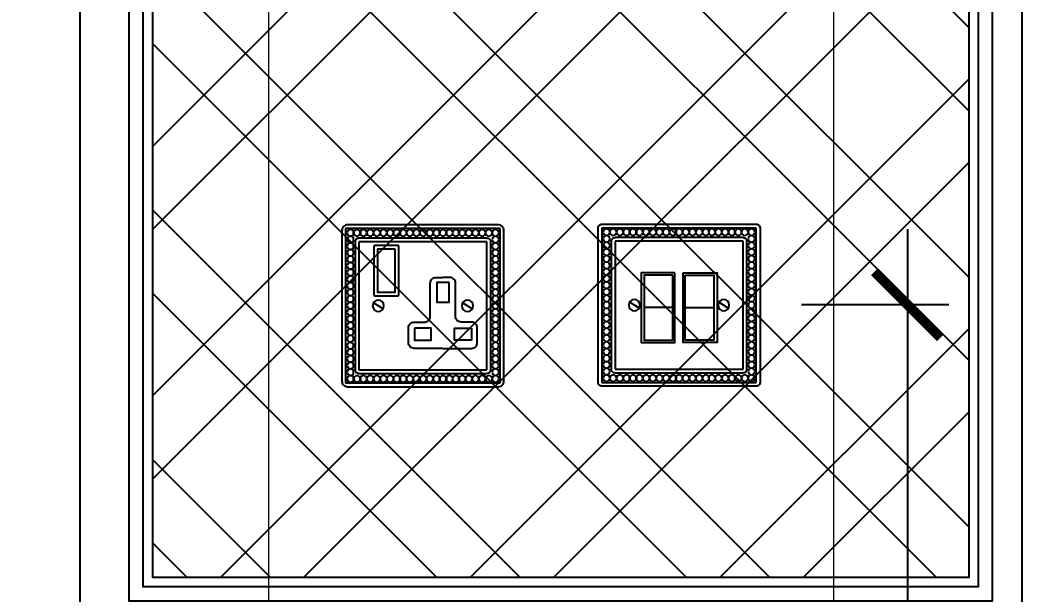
# Model space of a CAD drawing. Header units: inches. Extents: x -20583 to 399182, y -24453 to 525552.
# Drawn here: x 9069 to 9599, y 19158 to 19463 of the extents above; entities that cross this region are included whole.
import ezdxf

# ---------------------------------------------------------------- set-up
doc = ezdxf.new("R2010")
doc.units = ezdxf.units.IN
doc.header["$LTSCALE"] = 1000
doc.header["$MEASUREMENT"] = 0
doc.set_wipeout_variables(frame=1)
doc.header["$PDMODE"] = 35
for name, color, linetype in [('8', 8, 'Continuous'), ('A-DIM', 9, 'Continuous'), ('Layer1', 1, 'Continuous'), ('Layer7', 8, 'Continuous')]:
    doc.layers.add(name, color=color, linetype=linetype)
doc.layers.add('A-GLAZ', color=134, linetype='Continuous', lineweight=18)
doc.layers.add('Wood treillis', color=111, linetype='Continuous', lineweight=0)
doc.styles.add('ST9', font='romans.shx', dxfattribs={"width": 0.8})
doc.dimstyles.new('DIM-20', dxfattribs={"dimscale": 1000, "dimtxt": 0.044, "dimasz": 0.035, "dimexe": 0.022, "dimexo": 0.022, "dimgap": 0.022, "dimtad": 1, "dimdec": 0, "dimzin": 0, "dimdsep": 46, "dimtxsty": 'ST9', "dimblk1": 'ARCHTICK', "dimblk2": 'ARCHTICK', "dimsah": 1, "dimcen": 0.088, "dimdle": 0.04, "dimclrd": 256, "dimclre": 256, "dimclrt": 3, "dimadec": 0, "dimazin": 0, "dimtfac": 1, "dimtdec": 0, "dimtix": 1, "dimtofl": 0, "dimtmove": 1, "dimatfit": 3, "dimldrblk": 'CLOSED', "dimfxl": 1, "dimtolj": 1, "dimtzin": 0, "dimarcsym": 0})

# ---------------------------------------------------------------- blocks, each defined once
blk = doc.blocks.new('tel & internet')
blk.add_wipeout([(-11699, -81703.21), (-11617, -81703.21), (-11615.58, -81703.8), (-11615, -81705.21), (-11615, -81787.21), (-11615.58, -81788.63), (-11617, -81789.21), (-11699, -81789.21), (-11700.41, -81788.63), (-11701, -81787.21), (-11701, -81705.21), (-11700.41, -81703.8)])
at = {"layer": 'Layer7', "color": 1}
for p, q in [((-11699, -81705.21), (-11617, -81705.21)), ((-11699, -81787.21), (-11699, -81705.21)), ((-11617, -81705.21), (-11617, -81787.21)), ((-11694, -81780.21), (-11694, -81712.21)), ((-11692, -81710.21), (-11624, -81710.21)), ((-11692, -81712.21), (-11624, -81712.21)), ((-11692, -81780.21), (-11692, -81712.21)), ((-11624, -81712.21), (-11624, -81780.21)), ((-11622, -81712.21), (-11622, -81780.21)), ((-11684.16, -81747.83), (-11679.11, -81744.6)), ((-11636.89, -81747.83), (-11631.83, -81744.6)), ((-11661.31, -81747.52), (-11676.51, -81747.52)), ((-11654.68, -81747.52), (-11639.48, -81747.52)), ((-11624, -81780.21), (-11692, -81780.21)), ((-11624, -81782.21), (-11692, -81782.21)), ((-11617, -81787.21), (-11699, -81787.21))]:
    blk.add_line(p, q, dxfattribs=at)
blk.add_lwpolyline([(-11699, -81789.21), (-11617, -81789.21, 0.414214), (-11615, -81787.21), (-11615, -81705.21, 0.414214), (-11617, -81703.21), (-11699, -81703.21, 0.414214), (-11701, -81705.21), (-11701, -81787.21, 0.414214)], format="xyb", close=True, dxfattribs=at)
for points in [[(-11660.16, -81729.03), (-11678.16, -81729.03), (-11678.16, -81766.03), (-11660.16, -81766.03), (-11660.16, -81729.03)], [(-11655.83, -81729.03), (-11637.83, -81729.03), (-11637.83, -81766.03), (-11655.83, -81766.03), (-11655.83, -81729.03)]]:
    blk.add_lwpolyline(points, dxfattribs=at)
for points in [[(-11661.31, -81730.32), (-11676.51, -81730.32), (-11676.51, -81764.73), (-11661.31, -81764.73)], [(-11654.68, -81730.32), (-11639.48, -81730.32), (-11639.48, -81764.73), (-11654.68, -81764.73)]]:
    blk.add_lwpolyline(points, close=True, dxfattribs=at)
for centre, radius in [((-11696.5, -81707.46), 1.74), ((-11692.98, -81707.46), 1.74), ((-11689.47, -81707.46), 1.74), ((-11685.96, -81707.46), 1.74), ((-11682.44, -81707.46), 1.74), ((-11678.93, -81707.46), 1.74), ((-11675.42, -81707.46), 1.74), ((-11672.19, -81707.46), 1.74), ((-11668.68, -81707.46), 1.74), ((-11665.16, -81707.46), 1.74), ((-11661.65, -81707.46), 1.74), ((-11658.14, -81707.46), 1.74), ((-11654.62, -81707.46), 1.74), ((-11651.11, -81707.46), 1.74), ((-11647.6, -81707.46), 1.74), ((-11644.09, -81707.46), 1.74), ((-11640.57, -81707.46), 1.74), ((-11637.06, -81707.46), 1.74), ((-11633.55, -81707.46), 1.74), ((-11630.03, -81707.46), 1.74), ((-11626.52, -81707.46), 1.74), ((-11623.01, -81707.46), 1.74), ((-11619.5, -81707.46), 1.74), ((-11696.5, -81710.98), 1.74), ((-11696.5, -81714.49), 1.74), ((-11619.5, -81710.98), 1.74), ((-11619.5, -81714.49), 1.74), ((-11696.5, -81718), 1.74), ((-11619.5, -81718), 1.74), ((-11696.5, -81721.51), 1.74), ((-11696.5, -81725.03), 1.74), ((-11619.5, -81721.51), 1.74), ((-11619.5, -81725.03), 1.74), ((-11696.5, -81728.54), 1.74), ((-11619.5, -81728.54), 1.74), ((-11696.5, -81732.05), 1.74), ((-11696.5, -81735.57), 1.74), ((-11619.5, -81732.05), 1.74), ((-11619.5, -81735.57), 1.74), ((-11696.5, -81739.08), 1.74), ((-11619.5, -81739.08), 1.74), ((-11696.5, -81742.59), 1.74), ((-11696.5, -81746.1), 1.74), ((-11681.69, -81746.21), 3), ((-11634.3, -81746.21), 3), ((-11619.5, -81742.59), 1.74), ((-11619.5, -81746.1), 1.74), ((-11696.5, -81749.62), 1.74), ((-11619.5, -81749.62), 1.74), ((-11696.5, -81753.13), 1.74), ((-11696.5, -81756.64), 1.74), ((-11696.5, -81756.64), 1.74), ((-11619.5, -81753.13), 1.74), ((-11619.5, -81756.64), 1.74), ((-11696.5, -81760.16), 1.74), ((-11619.5, -81760.16), 1.74), ((-11696.5, -81763.67), 1.74), ((-11696.5, -81767.4), 1.74), ((-11619.5, -81763.67), 1.74), ((-11619.5, -81767.4), 1.74), ((-11696.5, -81770.91), 1.74), ((-11619.5, -81770.91), 1.74), ((-11696.5, -81774.43), 1.74), ((-11696.5, -81777.94), 1.74), ((-11619.5, -81774.43), 1.74), ((-11619.5, -81777.94), 1.74), ((-11696.5, -81781.45), 1.74), ((-11619.5, -81781.45), 1.74), ((-11696.5, -81784.96), 1.74), ((-11692.98, -81784.96), 1.74), ((-11689.47, -81784.96), 1.74), ((-11685.96, -81784.96), 1.74), ((-11682.44, -81784.96), 1.74), ((-11678.93, -81784.96), 1.74), ((-11675.42, -81784.96), 1.74), ((-11672.19, -81784.96), 1.74), ((-11668.68, -81784.96), 1.74), ((-11665.16, -81784.96), 1.74), ((-11661.65, -81784.96), 1.74), ((-11658.14, -81784.96), 1.74), ((-11654.62, -81784.96), 1.74), ((-11651.11, -81784.96), 1.74), ((-11647.6, -81784.96), 1.74), ((-11644.09, -81784.96), 1.74), ((-11640.57, -81784.96), 1.74), ((-11637.06, -81784.96), 1.74), ((-11633.55, -81784.96), 1.74), ((-11630.03, -81784.96), 1.74), ((-11626.52, -81784.96), 1.74), ((-11623.01, -81784.96), 1.74), ((-11619.5, -81784.96), 1.74)]:
    blk.add_circle(centre, radius, dxfattribs=at)
for centre, start, end in [((-11692, -81712.21), 90, 180), ((-11624, -81712.21), 0, 90), ((-11692, -81780.21), 180, 270), ((-11624, -81780.21), 270, 0)]:
    blk.add_arc(centre, 2, start, end, dxfattribs=at)
blk = doc.blocks.new('Wandsworth single socket')
at = {"layer": 'Layer7', "color": 1}
for p, q in [((4536.3, 1750.36), (4618.3, 1750.36)), ((4536.3, 1668.36), (4536.3, 1750.36)), ((4618.3, 1750.36), (4618.3, 1668.36)), ((4543.3, 1745.36), (4611.3, 1745.36)), ((4541.3, 1675.36), (4541.3, 1743.36)), ((4543.3, 1743.36), (4611.3, 1743.36)), ((4543.3, 1675.36), (4543.3, 1743.36)), ((4611.3, 1743.36), (4611.3, 1675.36)), ((4613.3, 1743.36), (4613.3, 1675.36)), ((4551.13, 1707.74), (4556.19, 1710.98)), ((4598.4, 1707.74), (4603.46, 1710.98)), ((4611.3, 1675.36), (4543.3, 1675.36)), ((4611.3, 1673.36), (4543.3, 1673.36)), ((4618.3, 1668.36), (4536.3, 1668.36))]:
    blk.add_line(p, q, dxfattribs=at)
for points in [[(4537.3, 1752.36), (4617.3, 1752.36, -0.414214), (4620.3, 1749.36), (4620.3, 1669.36, -0.414214), (4617.3, 1666.36), (4537.3, 1666.36, -0.414214), (4534.3, 1669.36), (4534.3, 1749.36, -0.414214)], [(4591, 1741.42), (4602.43, 1741.42, -0.414214), (4603.43, 1740.42), (4603.43, 1715.61, -0.414214), (4602.43, 1714.61), (4591, 1714.61, -0.414214), (4590, 1715.61), (4590, 1740.42, -0.414214)]]:
    blk.add_lwpolyline(points, format="xyb", close=True, dxfattribs=at)
for points in [[(4592, 1739.42), (4601.43, 1739.42), (4601.43, 1716.61), (4592, 1716.61)], [(4563.39, 1721.68), (4569.93, 1721.68), (4569.93, 1711.23), (4563.39, 1711.23)], [(4551.56, 1697.56), (4551.56, 1691.02), (4560.43, 1691.02), (4560.43, 1697.56)], [(4581.77, 1697.56), (4581.77, 1691.02), (4572.9, 1691.02), (4572.9, 1697.56)]]:
    blk.add_lwpolyline(points, close=True, dxfattribs=at)
for points in [[(4566.66, 1686.74), (4551.42, 1686.74, -0.414214), (4548.42, 1689.74), (4548.42, 1697.71, -0.414214), (4551.42, 1700.71), (4556.98, 1700.71, 0.414214), (4559.98, 1703.71), (4559.98, 1721.43, -0.414214), (4562.98, 1724.43), (4566.66, 1724.43)], [(4566.66, 1686.74), (4581.91, 1686.74, 0.414214), (4584.91, 1689.74), (4584.91, 1697.71, 0.414214), (4581.91, 1700.71), (4576.35, 1700.71, -0.414214), (4573.35, 1703.71), (4573.35, 1721.43, 0.414214), (4570.35, 1724.43), (4566.66, 1724.43)]]:
    blk.add_lwpolyline(points, format="xyb", dxfattribs=at)
for centre, radius in [((4538.8, 1748.11), 1.74), ((4542.31, 1748.11), 1.74), ((4545.82, 1748.11), 1.74), ((4549.33, 1748.11), 1.74), ((4552.85, 1748.11), 1.74), ((4556.36, 1748.11), 1.74), ((4559.87, 1748.11), 1.74), ((4563.1, 1748.11), 1.74), ((4566.62, 1748.11), 1.74), ((4570.13, 1748.11), 1.74), ((4573.64, 1748.11), 1.74), ((4577.15, 1748.11), 1.74), ((4580.67, 1748.11), 1.74), ((4584.18, 1748.11), 1.74), ((4587.69, 1748.11), 1.74), ((4591.21, 1748.11), 1.74), ((4594.72, 1748.11), 1.74), ((4598.23, 1748.11), 1.74), ((4601.74, 1748.11), 1.74), ((4605.26, 1748.11), 1.74), ((4608.77, 1748.11), 1.74), ((4612.28, 1748.11), 1.74), ((4615.8, 1748.11), 1.74), ((4538.8, 1744.6), 1.74), ((4615.8, 1744.6), 1.74), ((4538.8, 1741.09), 1.74), ((4538.8, 1737.57), 1.74), ((4615.8, 1741.09), 1.74), ((4615.8, 1737.57), 1.74), ((4538.8, 1734.06), 1.74), ((4615.8, 1734.06), 1.74), ((4538.8, 1730.55), 1.74), ((4538.8, 1727.04), 1.74), ((4615.8, 1730.55), 1.74), ((4615.8, 1727.04), 1.74), ((4538.8, 1723.52), 1.74), ((4615.8, 1723.52), 1.74), ((4538.8, 1720.01), 1.74), ((4538.8, 1716.5), 1.74), ((4615.8, 1720.01), 1.74), ((4615.8, 1716.5), 1.74), ((4538.8, 1712.98), 1.74), ((4553.6, 1709.36), 3), ((4600.99, 1709.36), 3), ((4615.8, 1712.98), 1.74), ((4538.8, 1709.47), 1.74), ((4538.8, 1705.96), 1.74), ((4615.8, 1709.47), 1.74), ((4615.8, 1705.96), 1.74), ((4538.8, 1702.45), 1.74), ((4615.8, 1702.45), 1.74), ((4538.8, 1698.93), 1.74), ((4538.8, 1698.93), 1.74), ((4538.8, 1695.42), 1.74), ((4615.8, 1698.93), 1.74), ((4615.8, 1695.42), 1.74), ((4538.8, 1691.91), 1.74), ((4615.8, 1691.91), 1.74), ((4538.8, 1688.18), 1.74), ((4538.8, 1684.66), 1.74), ((4615.8, 1688.18), 1.74), ((4615.8, 1684.66), 1.74), ((4538.8, 1681.15), 1.74), ((4615.8, 1681.15), 1.74), ((4538.8, 1677.64), 1.74), ((4538.8, 1674.13), 1.74), ((4615.8, 1677.64), 1.74), ((4615.8, 1674.13), 1.74), ((4538.8, 1670.61), 1.74), ((4542.31, 1670.61), 1.74), ((4545.82, 1670.61), 1.74), ((4549.33, 1670.61), 1.74), ((4552.85, 1670.61), 1.74), ((4556.36, 1670.61), 1.74), ((4559.87, 1670.61), 1.74), ((4563.1, 1670.61), 1.74), ((4566.62, 1670.61), 1.74), ((4570.13, 1670.61), 1.74), ((4573.64, 1670.61), 1.74), ((4577.15, 1670.61), 1.74), ((4580.67, 1670.61), 1.74), ((4584.18, 1670.61), 1.74), ((4587.69, 1670.61), 1.74), ((4591.21, 1670.61), 1.74), ((4594.72, 1670.61), 1.74), ((4598.23, 1670.61), 1.74), ((4601.74, 1670.61), 1.74), ((4605.26, 1670.61), 1.74), ((4608.77, 1670.61), 1.74), ((4612.28, 1670.61), 1.74), ((4615.8, 1670.61), 1.74)]:
    blk.add_circle(centre, radius, dxfattribs=at)
for centre, start, end in [((4543.3, 1743.36), 90, 180), ((4611.3, 1743.36), 0, 90), ((4543.3, 1675.36), 180, 270), ((4611.3, 1675.36), 270, 0)]:
    blk.add_arc(centre, 2, start, end, dxfattribs=at)
blk = doc.blocks.new('_ARCHTICK')
at = {"color": 0, "linetype": 'ByBlock', "const_width": 0.15}
blk.add_lwpolyline([(-0.5, -0.5), (0.5, 0.5)], dxfattribs=at)
blk = doc.blocks.new('*D220')
at = {"layer": 'A-DIM', "lineweight": -2, "transparency": 16777216}
for p, q in [((10013.73, 20802.05), (10013.73, 18822.05)), ((9372.65, 20762.05), (10035.73, 20762.05)), ((9961.78, 18862.05), (10035.73, 18862.05))]:
    blk.add_line(p, q, dxfattribs=at)
at = {"layer": 'Defpoints', "color": 0, "transparency": 16777216}
for p in [(9350.65, 20762.05, 0.01), (9939.78, 18862.05, 0), (10013.73, 18862.05)]:
    blk.add_point(p, dxfattribs=at)
at = {"layer": 'A-DIM', "lineweight": -2, "transparency": 16777216, "xscale": 35, "yscale": 35, "zscale": 35}
for p, rotation in [((10013.73, 20762.05), 90), ((10013.73, 18862.05), 270)]:
    blk.add_blockref('_ARCHTICK', p, dxfattribs=dict(at, rotation=rotation))
at = {"layer": 'A-DIM', "color": 3, "transparency": 16777216, "insert": (9958.73, 19812.05), "char_height": 66, "attachment_point": 5, "rotation": 90, "style": 'ST9'}
blk.add_mtext('\\A1;1900', dxfattribs=at)
blk = doc.blocks.new('_CLOSED')
at = {"color": 0, "linetype": 'ByBlock'}
for p, q in [((-1, 0.167), (0, 0)), ((-1, 0.167), (-1, -0.167)), ((0, 0), (-1, -0.167)), ((0, 0), (-1, 0))]:
    blk.add_line(p, q, dxfattribs=at)
blk = doc.blocks.new('*D221')
at = {"layer": 'A-DIM', "lineweight": -2, "transparency": 16777216}
for p, q in [((9539.96, 19352.05), (9539.96, 18822.05)), ((9483.65, 19312.05), (9561.96, 19312.05)), ((9466.09, 18862.05), (9561.96, 18862.05))]:
    blk.add_line(p, q, dxfattribs=at)
at = {"layer": 'Defpoints', "color": 0, "transparency": 16777216}
for p in [(9461.65, 19312.05, 0.01), (9444.09, 18862.05, 0), (9539.96, 18862.05)]:
    blk.add_point(p, dxfattribs=at)
at = {"layer": 'A-DIM', "lineweight": -2, "transparency": 16777216, "xscale": 35, "yscale": 35, "zscale": 35}
for p, rotation in [((9539.96, 19312.05), 90), ((9539.96, 18862.05), 270)]:
    blk.add_blockref('_ARCHTICK', p, dxfattribs=dict(at, rotation=rotation))
at = {"layer": 'A-DIM', "color": 3, "transparency": 16777216, "insert": (9484.96, 19087.05), "char_height": 66, "attachment_point": 5, "rotation": 90, "style": 'ST9'}
blk.add_mtext('\\A1;450', dxfattribs=at)
blk = doc.blocks.new('win-2100')
at = {"layer": 'A-GLAZ', "color": 8, "linetype": 'ByBlock', "lineweight": 0, "ltscale": 0.5, "elevation": 0.01}
for points in [[(-1150, 2000), (-1150, -400)], [(1150, 2000), (1150, -400)]]:
    blk.add_lwpolyline(points, dxfattribs=at)
at = {"layer": 'Layer1', "elevation": 0}
blk.add_lwpolyline([(-1050, 2000), (-1050, -400), (1050, -400), (1050, 2000)], dxfattribs=at)
blk = doc.blocks.new('MAK-GF10 structrual elev A')
at = {"layer": 'A-GLAZ'}
for p in [(8050.65, 19262.05, 0), (10650.65, 19262.05, 0)]:
    blk.add_blockref('win-2100', p, dxfattribs=at)

msp = doc.modelspace()

# ---------------------------------------------------------------- block references
at = {"xscale": -1, "rotation": 359.9999999999999}
for name, p in [('Wandsworth single socket', (13859.95, 17602.05, 0.01)), ('tel & internet', (-2239.34, 101057.94, 0.01))]:
    msp.add_blockref(name, p, dxfattribs=at)

# ---------------------------------------------------------------- next in the draw order: hatches: boundary and pattern name
at = {"layer": 'Wood treillis', "lineweight": -2}
h = msp.add_hatch(dxfattribs=at)
h.set_pattern_fill('ANSI32', color=256, scale=250)
h.set_pattern_definition([(45, (2603.44, 0), (-66.29126, 66.29126), []), (45, (2647.64, 0), (-66.29126, 66.29126), [])])
h.paths.add_polyline_path([(9355.82, 19167.05), (9139.19, 19167.05), (9139.35, 21862.05), (9355.82, 21862.05), (9572.29, 21862.05), (9572.45, 19167.05)])
h = msp.add_hatch(dxfattribs=at)
h.set_pattern_fill('ANSI32', color=256, scale=250, angle=90)
h.set_pattern_definition([(135, (2603.44, 0), (-66.29126, -66.29126), []), (135, (2603.44, 44.19), (-66.29126, -66.29126), [])])
h.paths.add_polyline_path([(9355.82, 19167.05), (9572.45, 19167.05), (9572.29, 21862.05), (9355.82, 21862.05), (9139.35, 21862.05), (9139.19, 19167.05)])

# ---------------------------------------------------------------- next in the draw order: linework, layer by layer
at = {"layer": 'Wood treillis', "lineweight": -2, "elevation": 0}
for points in [[(9355.82, 19154.55), (9126.69, 19154.55), (9126.85, 21874.55), (9355.82, 21874.55), (9584.79, 21874.55), (9584.95, 19154.55)], [(9355.82, 19162.05), (9134.19, 19162.05), (9134.35, 21867.05), (9355.82, 21867.05), (9577.29, 21867.05), (9577.45, 19162.05)], [(9355.82, 19167.05), (9139.19, 19167.05), (9139.35, 21862.05), (9355.82, 21862.05), (9572.29, 21862.05), (9572.45, 19167.05)]]:
    msp.add_lwpolyline(points, close=True, dxfattribs=at)

# ---------------------------------------------------------------- next in the draw order: block references
at = {"layer": '8', "color": 2}
msp.add_blockref('MAK-GF10 structrual elev A', (0, 0), dxfattribs=at)

# ---------------------------------------------------------------- next in the draw order: dimensions: what is measured, and where the dimension line sits
at = {"layer": 'A-DIM'}
for base, p1, p2, picture, middle in [((10013.73, 18862.05, 0), (9350.65, 20762.05, 0.01), (9939.78, 18862.05, 0), '*D220', (9958.73, 19812.05, 0)), ((9539.96, 18862.05, 0), (9461.65, 19312.05, 0.01), (9444.09, 18862.05, 0), '*D221', (9484.96, 19087.05, 0))]:
    dim = msp.add_linear_dim(base=base, p1=p1, p2=p2, angle=90, dimstyle='DIM-20', override={"dimtxt": 0.066}, dxfattribs=at)
    dim.commit()
    dim.dimension.update_dxf_attribs({"geometry": picture, "text_midpoint": middle})

doc.saveas('drawing.dxf')
